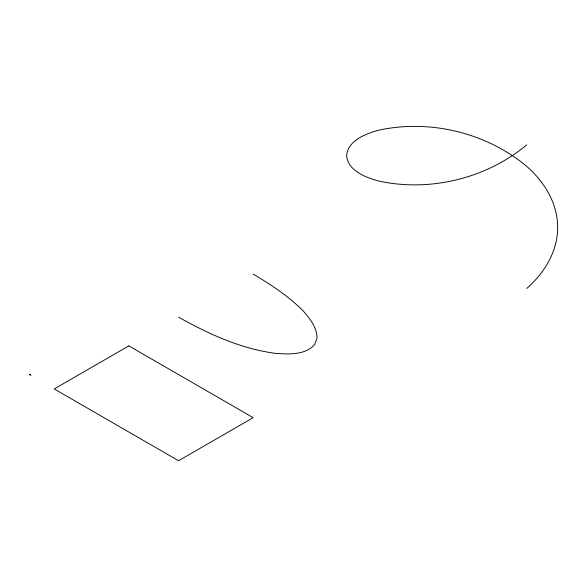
<?xml version="1.0" encoding="UTF-8"?>
<svg xmlns="http://www.w3.org/2000/svg" width="587" height="587" viewBox="0 0 587 587"><rect width="100%" height="100%" fill="white"/><g stroke="black" fill="none" stroke-linecap="round" stroke-linejoin="round"><path stroke-width="0.88" d="M526.744 288.437C544.318 273.168 557.782 251.273 557.65 227.411C557.782 203.557 544.318 181.662 526.744 166.392C486.263 132.537 428.972 118.743 377.529 130.497C365.026 134.174 347.988 140.55 346.623 155.621C347.988 170.692 365.026 177.069 377.529 180.745C428.972 192.499 486.263 178.705 526.744 144.85M178.565 317.156C208.869 334.12 241.264 348.957 276.022 353.433C289.105 354.196 305.013 355.282 314.639 344.606L317.002 338.185C317.119 327.333 309.826 318.646 303.127 310.868C288.481 296.083 270.952 284.71 253.18 274.078M29.849 374.301L29.35 374.587L30.84 375.166L29.849 374.301M128.832 345.875L54.217 388.946L178.565 460.736L253.18 417.665L128.832 345.875"/></g></svg>
